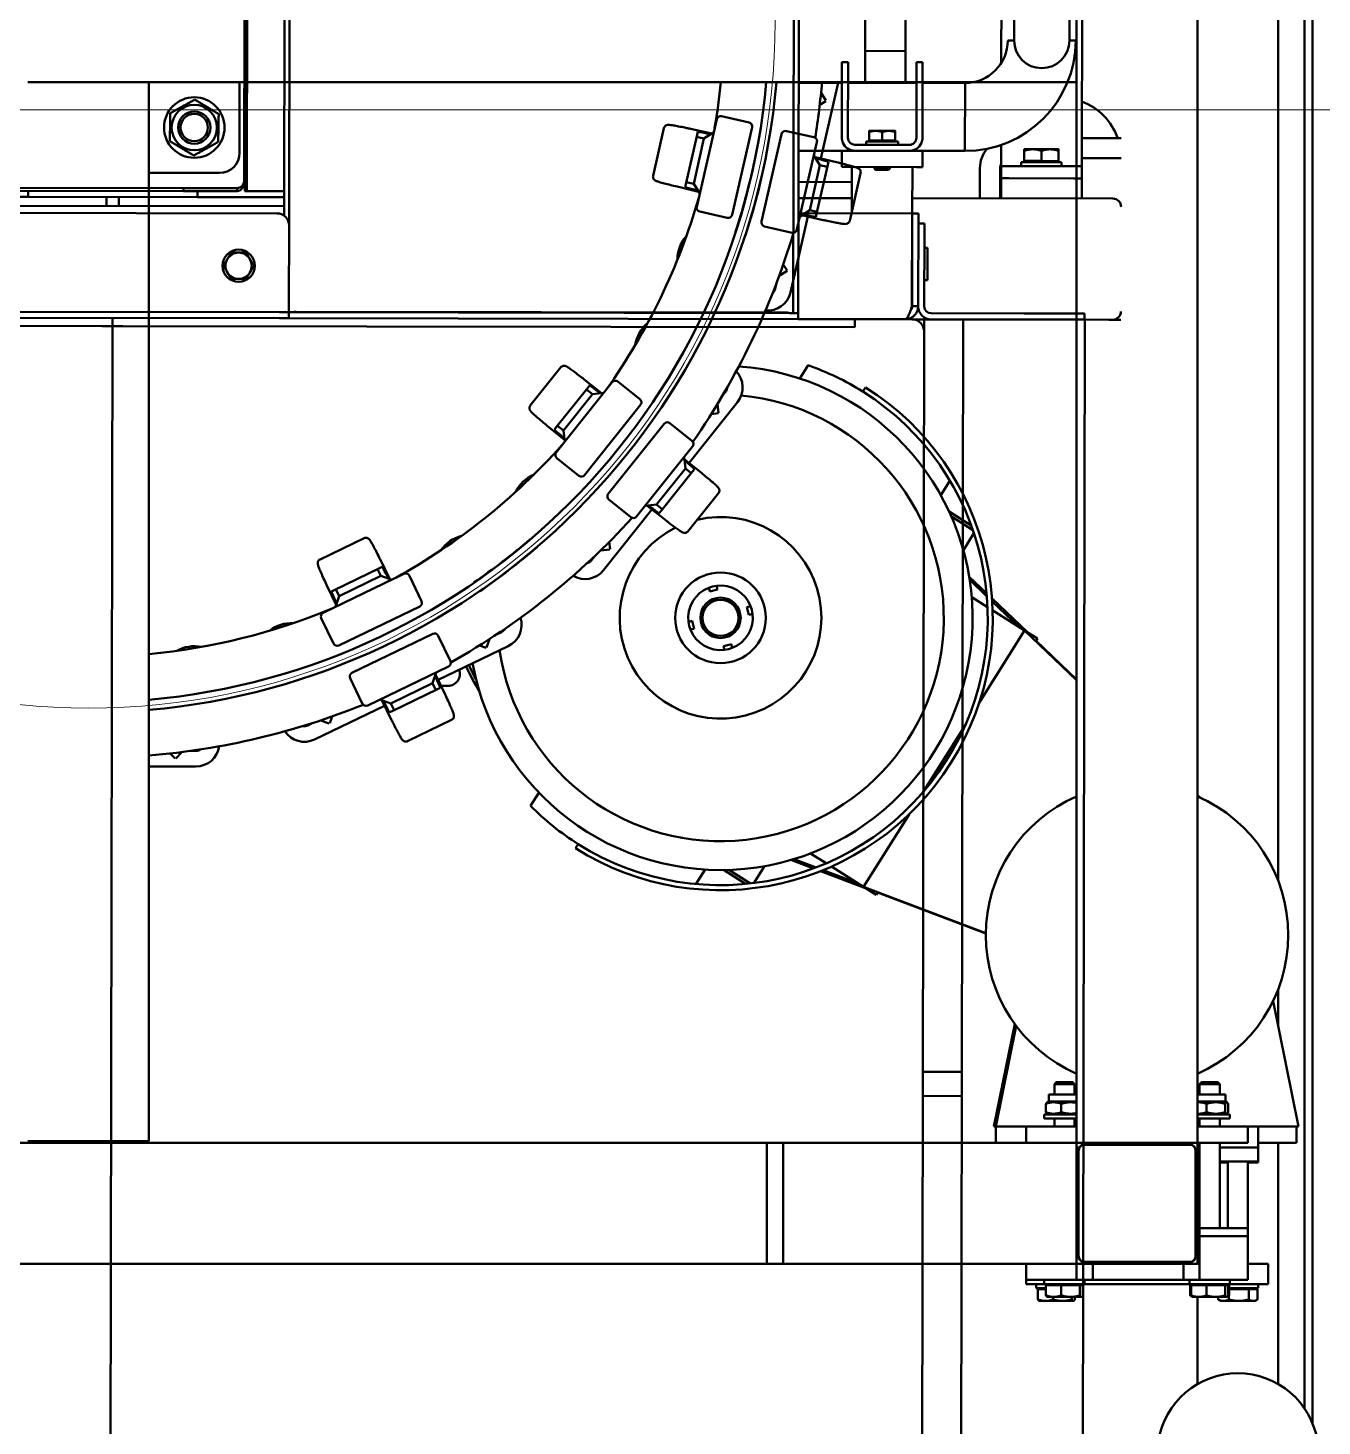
# Model space of a CAD drawing. Extents: x -3873 to 164127, y 7129 to 96529.
# Drawn here: x 50862 to 51503, y 60590 to 61283 of the extents above; entities that cross this region are included whole.
import ezdxf

# ---------------------------------------------------------------- set-up
doc = ezdxf.new("R2010")
doc.units = 0
doc.layers.get('0').update_dxf_attribs({"linetype": 'CONTINUOUS'})
doc.layers.add('LAYOUT Kromeka', color=1, linetype='CONTINUOUS', lineweight=5)
doc.layers.add('Visible (ISO)', color=7, linetype='CONTINUOUS', lineweight=50)

# ---------------------------------------------------------------- blocks, each defined once
blk = doc.blocks.new('KD43-180-CCW Feet Cutter & Unloader')
at = {"color": 3}
blk.add_lwpolyline([(815.3, 34.25), (815.3, 840, -1), (1495.8, 840), (1495.8, 34.25)], format="xyb", dxfattribs=at)
at = {"layer": 'Visible (ISO)', "color": 1}
for p, q in [((548.8, 1534.8), (548.8, 145.2)), ((552.8, 1527.39), (552.8, 152.61)), ((565.8, 1515.36), (565.8, 1395.75)), ((605.8, 1515.36), (605.8, 1472.15)), ((576, 1468.35), (576, 1473.39)), ((577.3, 1474.15), (576.26, 1473.55)), ((578.22, 1474.15), (577.3, 1474.15)), ((585.35, 1474.15), (578.22, 1474.15)), ((580.45, 1468.35), (580.45, 1473.39)), ((592.93, 1474.15), (585.35, 1474.15)), ((590.11, 1466.35), (590.11, 1471.39)), ((590.25, 1471.5), (590.25, 1473.39)), ((590.63, 1466.35), (590.63, 1471.39)), ((591.19, 1472.09), (590.7, 1471.81)), ((591.3, 1472.15), (591.19, 1472.09)), ((591.41, 1472.15), (591.3, 1472.15)), ((596.77, 1472.15), (591.41, 1472.15)), ((592.19, 1466.35), (592.19, 1471.39)), ((594.3, 1474.15), (592.93, 1474.15)), ((594.3, 1474.15), (595.34, 1473.55)), ((595.6, 1472.15), (595.6, 1473.39)), ((605.16, 1472.15), (596.77, 1472.15)), ((601.36, 1466.35), (601.36, 1471.39)), ((608.3, 1472.15), (605.16, 1472.15)), ((608.3, 1472.15), (608.41, 1472.09)), ((608.41, 1472.09), (608.9, 1471.81)), ((608.97, 1466.35), (608.97, 1471.39)), ((609.49, 1466.35), (609.49, 1471.39)), ((662.63, 1466.35), (662.63, 1471.39)), ((663.3, 1472.15), (663.19, 1472.09)), ((663.41, 1472.15), (663.3, 1472.15)), ((668.77, 1472.15), (663.41, 1472.15)), ((664.19, 1466.35), (664.19, 1471.39)), ((666.63, 1472.15), (666.63, 1473.39)), ((667.3, 1474.15), (667.19, 1474.09)), ((667.41, 1474.15), (667.3, 1474.15)), ((672.77, 1474.15), (667.41, 1474.15)), ((668.19, 1472.15), (668.19, 1473.39)), ((677.16, 1472.15), (668.77, 1472.15)), ((681.16, 1474.15), (672.77, 1474.15)), ((673.36, 1466.35), (673.36, 1471.39)), ((680.3, 1472.15), (677.16, 1472.15)), ((677.36, 1472.15), (677.36, 1473.39)), ((680.3, 1472.15), (680.41, 1472.09)), ((680.97, 1466.35), (680.97, 1471.39)), ((684.3, 1474.15), (681.16, 1474.15)), ((684.3, 1474.15), (684.41, 1474.09)), ((684.97, 1468.35), (684.97, 1473.39)), ((570.8, 1465.75), (572.8, 1465.75)), ((570.8, 1465.75), (570.8, 1455.75)), ((589.8, 1465.75), (572.8, 1465.75)), ((590.11, 1467.75), (575.8, 1467.75)), ((575.8, 1467.75), (575.8, 1465.75)), ((580.45, 1468.35), (576, 1468.35)), ((578.1, 1468.35), (578.1, 1467.75)), ((590.11, 1468.35), (580.45, 1468.35)), ((580.8, 1463.75), (604.8, 1463.75)), ((580.8, 1463.75), (580.8, 1455.75)), ((609.8, 1465.75), (589.8, 1465.75)), ((589.8, 1465.75), (589.8, 1463.75)), ((590.63, 1466.35), (590.11, 1466.35)), ((592.19, 1466.35), (590.63, 1466.35)), ((592.1, 1466.35), (592.1, 1465.75)), ((601.36, 1466.35), (592.19, 1466.35)), ((608.97, 1466.35), (601.36, 1466.35)), ((604.8, 1463.75), (612.8, 1463.75)), ((604.8, 1455.75), (604.8, 1463.75)), ((607.5, 1466.35), (607.5, 1465.75)), ((609.49, 1466.35), (608.97, 1466.35)), ((609.8, 1465.75), (609.8, 1463.75)), ((661.8, 1465.75), (609.8, 1465.75)), ((612.8, 1463.75), (657.8, 1463.75)), ((612.8, 1463.75), (612.8, 1455.75)), ((657.8, 1455.75), (657.8, 1463.75)), ((657.8, 1463.75), (665.8, 1463.75)), ((681.8, 1465.75), (661.8, 1465.75)), ((661.8, 1465.75), (661.8, 1463.75)), ((664.19, 1466.35), (662.63, 1466.35)), ((664.1, 1466.35), (664.1, 1465.75)), ((673.36, 1466.35), (664.19, 1466.35)), ((665.8, 1463.75), (690.8, 1463.75)), ((665.8, 1463.75), (665.8, 1455.75)), ((680.97, 1466.35), (673.36, 1466.35)), ((679.5, 1466.35), (679.5, 1465.75)), ((684.97, 1468.35), (680.97, 1468.35)), ((685.8, 1467.75), (680.97, 1467.75)), ((681.8, 1465.75), (681.8, 1463.75)), ((688.8, 1465.75), (681.8, 1465.75)), ((683.5, 1468.35), (683.5, 1467.75)), ((685.8, 1467.75), (685.8, 1465.75)), ((688.8, 1465.75), (690.8, 1465.75)), ((690.8, 1463.75), (690.8, 1465.75)), ((690.8, 1455.75), (690.8, 1463.75)), ((572.8, 1455.75), (570.8, 1455.75)), ((580.8, 1455.75), (572.8, 1455.75)), ((580.8, 1442.1), (580.8, 1455.75)), ((611.8, 1455.75), (604.8, 1455.75)), ((604.8, 1455.75), (604.8, 1442.1)), ((605.8, 1455.75), (605.8, 1449.75)), ((611.8, 1455.75), (659.8, 1455.75)), ((665.8, 1455.75), (659.8, 1455.75)), ((665.8, 1455.75), (811.3, 1455.75)), ((665.8, 1449.75), (665.8, 1455.75)), ((811.3, 1449.75), (811.3, 1455.75)), ((819.3, 1455.75), (811.3, 1455.75)), ((819.3, 1455.75), (1492.3, 1455.75)), ((819.3, 1455.75), (819.3, 1449.75)), ((605.8, 1401.75), (605.8, 1449.75)), ((606.8, 1399.75), (606.8, 1451.75)), ((609.8, 1454.75), (661.8, 1454.75)), ((664.8, 1451.75), (664.8, 1399.75)), ((665.8, 1449.75), (665.8, 1401.75)), ((665.8, 1449.75), (665.8, 1401.75)), ((811.3, 1449.75), (811.3, 1401.75)), ((819.3, 1449.75), (819.3, 1401.75)), ((580.8, 1438.1), (580.8, 1442.1)), ((604.8, 1442.1), (580.8, 1442.1)), ((604.8, 1438.1), (604.8, 1442.1)), ((604.8, 1438.1), (580.8, 1438.1)), ((580.8, 1438.1), (580.8, 1405.06)), ((590.8, 1438.1), (590.8, 1405.06)), ((594.8, 1438.1), (594.8, 1395.75)), ((604.8, 1438.1), (604.8, 1395.75)), ((575.8, 1405.56), (580.8, 1405.56)), ((575.8, 1405.06), (575.8, 1405.56)), ((594.8, 1405.06), (575.8, 1405.06)), ((575.8, 1405.06), (575.8, 1398.14)), ((590.8, 1405.56), (594.8, 1405.56)), ((605.8, 1401.75), (605.8, 1395.75)), ((665.8, 1395.75), (665.8, 1401.75)), ((811.3, 1395.75), (811.3, 1401.75)), ((819.3, 1401.75), (819.3, 1395.75)), ((575.8, 1395.75), (556.8, 1395.75)), ((556.8, 1395.75), (556.8, 1387.75)), ((575.8, 1389.89), (575.8, 1398.14)), ((575.8, 1398.14), (594.8, 1398.14)), ((580.8, 1395.75), (584.8, 1395.75)), ((580.8, 1395.75), (580.8, 1387.75)), ((584.8, 1395.75), (605.8, 1395.75)), ((605.8, 1395.75), (611.8, 1395.75)), ((605.8, 1395.75), (605.8, 284.25)), ((661.8, 1396.75), (609.8, 1396.75)), ((659.8, 1395.75), (611.8, 1395.75)), ((659.8, 1395.75), (611.8, 1395.75)), ((659.8, 1395.75), (665.8, 1395.75)), ((662.8, 1395.75), (662.8, 1396.55)), ((664.59, 1398.14), (665.8, 1398.14)), ((665.8, 1395.75), (811.3, 1395.75)), ((665.8, 1395.75), (665.8, 870)), ((690.8, 1387.75), (690.8, 1395.75)), ((705.8, 1395.75), (705.8, 1387.75)), ((811.3, 1395.75), (819.3, 1395.75)), ((819.3, 1395.75), (1492.3, 1395.75)), ((1125.8, 1395), (1125.8, 870)), ((1125.8, 1395), (1131.8, 1395)), ((1179.8, 1395), (1131.8, 1395)), ((1179.8, 1395), (1185.8, 1395)), ((555.8, 1387.75), (568.34, 1325.53)), ((575.8, 1387.75), (555.8, 1387.75)), ((556.8, 1387.75), (575.8, 1387.75)), ((575.8, 1387.75), (575.8, 1389.89)), ((580.8, 1387.75), (575.8, 1387.75)), ((584.8, 1387.75), (580.8, 1387.75)), ((584.8, 1387.75), (605.8, 1387.75)), ((594.8, 1387.75), (594.8, 1383.75)), ((604.8, 1387.75), (604.8, 1383.75)), ((665.8, 1387.75), (686.8, 1387.75)), ((666.8, 1387.75), (666.8, 1383.75)), ((676.8, 1387.75), (676.8, 1383.75)), ((690.8, 1387.75), (686.8, 1387.75)), ((705.8, 1387.75), (690.8, 1387.75)), ((690.8, 1387.75), (705.8, 1387.75)), ((695.73, 1337.84), (705.8, 1387.75)), ((706.8, 1387.75), (696.48, 1336.83)), ((705.8, 1387.75), (706.8, 1387.75)), ((589.8, 1383.75), (605.8, 1383.75)), ((589.8, 1381.75), (589.8, 1383.75)), ((589.8, 1381.75), (605.8, 1381.75)), ((590.63, 1380.59), (590.63, 1376.41)), ((592, 1381.75), (591.19, 1381.28)), ((592.19, 1380.59), (592.19, 1376.41)), ((601.36, 1380.59), (601.36, 1376.41)), ((665.8, 1383.75), (681.8, 1383.75)), ((665.8, 1381.75), (681.8, 1381.75)), ((673.36, 1380.59), (673.36, 1376.41)), ((679.6, 1381.75), (680.41, 1381.28)), ((680.97, 1380.59), (680.97, 1376.41)), ((681.8, 1381.75), (681.8, 1383.75)), ((592, 1375.25), (591.19, 1375.72)), ((605.8, 1375.25), (592, 1375.25)), ((592, 1375.25), (592, 1371.75)), ((679.6, 1375.25), (665.8, 1375.25)), ((679.6, 1375.25), (680.41, 1375.72)), ((679.6, 1375.25), (679.6, 1371.75)), ((605.8, 1371.75), (592, 1371.75)), ((594.8, 1371.75), (594.8, 1366.67)), ((594.8, 1366.67), (604.8, 1366.67)), ((595.72, 1365.75), (594.8, 1366.67)), ((603.88, 1365.75), (595.72, 1365.75)), ((603.88, 1365.75), (604.8, 1366.67)), ((604.8, 1371.75), (604.8, 1366.67)), ((679.6, 1371.75), (665.8, 1371.75)), ((666.8, 1371.75), (666.8, 1366.67)), ((666.8, 1366.67), (676.8, 1366.67)), ((667.72, 1365.75), (666.8, 1366.67)), ((675.88, 1365.75), (667.72, 1365.75)), ((675.88, 1365.75), (676.8, 1366.67)), ((676.8, 1371.75), (676.8, 1366.67)), ((565.8, 1338.15), (565.8, 1319.68)), ((771.46, 1268.8), (710.79, 1291.85)), ((764.5, 1271.76), (710.8, 1292.02)), ((748.88, 1232.94), (771.46, 1268.8)), ((764.34, 1271.51), (765.14, 1272.78)), ((771.46, 1268.8), (765.14, 1272.78)), ((792.78, 1261.1), (770.13, 1269.64)), ((771.46, 1268.8), (787.33, 1258.81)), ((565.8, 1265.82), (565.8, 414.18)), ((774.36, 1266.98), (791.4, 1260.55)), ((820.59, 1258.62), (825.87, 1267)), ((827.5, 1267.19), (838.19, 1260.46)), ((838.19, 1260.46), (827.5, 1267.19)), ((829.91, 1267.44), (840.91, 1260.52)), ((850.01, 1260.29), (854.53, 1267.47)), ((789.88, 1257.2), (797.69, 1252.28)), ((794.88, 1259.24), (805.88, 1255.09)), ((807.46, 1255.56), (796.3, 1259.77)), ((914.29, 1249.76), (912.95, 1247.65)), ((936.51, 1228.75), (932.4, 1222.22)), ((604.74, 1224.48), (605.8, 1223.47)), ((604.82, 1224.45), (605.8, 1223.51)), ((720.9, 1188.51), (742.09, 1222.16)), ((1125.8, 1209.23), (1102.48, 1209.23)), ((1102.48, 1201.48), (1105.23, 1201.48)), ((1109.32, 1202.03), (1112.52, 1205.23)), ((1115.25, 1202.74), (1112.71, 1205.28)), ((997.55, 1196.66), (975.67, 1186.12)), ((1043.66, 1195.81), (1008.91, 1179.08)), ((1005.42, 1186.21), (1010.24, 1176.38)), ((1034.97, 1184.42), (1036.15, 1187.81)), ((1040.62, 1186.35), (1036.35, 1187.85)), ((1044.54, 1187.63), (1047.02, 1188.82)), ((977.19, 1159.66), (1017.29, 1178.97)), ((982.63, 1170.88), (1005.13, 1181.72)), ((1005.87, 1177.91), (1004.24, 1181.29)), ((1006.47, 1182.36), (1005.13, 1181.72)), ((1009.54, 1176.62), (1008.41, 1178.9)), ((691.53, 1141.87), (714.11, 1177.73)), ((983.61, 1163.56), (978.93, 1173.45)), ((985.14, 1167.93), (983.52, 1171.31)), ((985.14, 1167.93), (1005.87, 1177.91)), ((1005.87, 1177.91), (1011.2, 1176.04)), ((1019.96, 1178.03), (1026.03, 1165.42)), ((665.8, 1166.37), (691.53, 1141.87)), ((665.8, 1166.06), (685.85, 1146.87)), ((982.32, 1166.28), (947.58, 1149.55)), ((980.9, 1169.29), (977.51, 1169.24)), ((982.63, 1170.88), (981.29, 1170.24)), ((982.79, 1166.56), (983.85, 1164.25)), ((985.14, 1167.93), (983.27, 1162.59)), ((1025.1, 1162.75), (985, 1143.45)), ((836.66, 1149.84), (836.51, 1150.43)), ((840.39, 1151.41), (840.54, 1150.82)), ((840.54, 1150.82), (840.85, 1149.59)), ((961.9, 1149.24), (958.51, 1150.43)), ((976.26, 1156.99), (982.33, 1144.38)), ((685.21, 1145.85), (686.01, 1147.13)), ((691.53, 1141.87), (685.21, 1145.85)), ((836.97, 1148.61), (836.66, 1149.84)), ((840.85, 1149.59), (836.97, 1148.61)), ((950.95, 1142.57), (953.42, 1143.76)), ((956.87, 1146.02), (958.36, 1150.3)), ((991.51, 1129.93), (1031.6, 1149.24)), ((1034.27, 1148.3), (1040.35, 1135.69)), ((690.19, 1142.71), (707.68, 1125.98)), ((707.39, 1131.88), (691.53, 1141.87)), ((707.59, 1127.45), (694.43, 1140.05)), ((855.43, 1140.9), (856.66, 1141.21)), ((856.41, 1137.02), (855.43, 1140.9)), ((857.64, 1137.33), (856.41, 1137.02)), ((856.66, 1141.21), (857.24, 1141.36)), ((858.23, 1137.48), (857.64, 1137.33)), ((717.76, 1125.35), (709.95, 1130.27)), ((826.47, 1133.57), (827.05, 1133.72)), ((827.05, 1133.72), (828.28, 1134.03)), ((828.03, 1129.84), (827.45, 1129.7)), ((829.26, 1130.16), (828.03, 1129.84)), ((828.28, 1134.03), (829.26, 1130.16)), ((1039.41, 1133.02), (999.32, 1113.71)), ((1031.46, 1124.75), (1033.33, 1130.09)), ((718.76, 1116.76), (710.27, 1124.88)), ((710.4, 1123.37), (719.02, 1115.13)), ((990.57, 1127.26), (996.65, 1114.65)), ((1031.46, 1124.75), (1010.74, 1114.77)), ((1033.09, 1121.37), (1031.46, 1124.75)), ((1033.82, 1126.12), (1032.75, 1128.43)), ((1032.99, 1129.12), (1037.67, 1119.23)), ((843.84, 1121.47), (847.72, 1122.45)), ((844.15, 1120.23), (843.84, 1121.47)), ((844.3, 1119.65), (844.15, 1120.23)), ((847.72, 1122.45), (848.03, 1121.22)), ((848.03, 1121.22), (848.18, 1120.63)), ((961.75, 1122.35), (961.8, 1122.26)), ((964.64, 1118.14), (964.69, 1118.06)), ((1010.74, 1114.77), (1005.4, 1116.64)), ((1011.18, 1106.47), (1006.36, 1116.3)), ((1007.06, 1116.06), (1008.2, 1113.79)), ((1033.98, 1121.8), (1011.47, 1110.96)), ((1033.98, 1121.8), (1035.32, 1122.44)), ((900.4, 1111.93), (876.36, 1081.79)), ((1010.14, 1110.32), (1011.47, 1110.96)), ((1012.36, 1111.39), (1010.74, 1114.77)), ((716.66, 1093.58), (721.94, 1101.96)), ((901.77, 1102.1), (897.27, 1101.59)), ((904.75, 1104.95), (906.46, 1107.1)), ((1019.05, 1096.02), (1040.93, 1106.56)), ((897.51, 1097.9), (897.11, 1101.47)), ((933.36, 1100.44), (933.3, 1100.52)), ((936.68, 1096.56), (936.61, 1096.64)), ((727.88, 1085.3), (717.19, 1092.03)), ((717.19, 1092.03), (727.88, 1085.3)), ((729, 1082.82), (718.01, 1089.74)), ((858.49, 1092.7), (843.35, 1073.71)), ((856.2, 1050.53), (883.95, 1085.32)), ((856.23, 1063), (871.8, 1082.52)), ((870.12, 1086.7), (878.72, 1079.93)), ((874.12, 1079.41), (871.19, 1081.75)), ((872.73, 1083.68), (871.8, 1082.52)), ((877.99, 1079.85), (875.98, 1081.4)), ((886.76, 1085.64), (897.7, 1076.91)), ((728.62, 1067.54), (733.14, 1074.71)), ((859.78, 1061.43), (874.12, 1079.41)), ((874.12, 1079.41), (879.74, 1080.05)), ((898.02, 1074.1), (870.27, 1039.31)), ((860.29, 1056.83), (851.79, 1063.72)), ((856.23, 1063), (855.3, 1061.84)), ((859.78, 1061.43), (856.84, 1063.77)), ((859.78, 1061.43), (860.41, 1055.81)), ((882, 1029.96), (909.75, 1064.74)), ((912.56, 1065.06), (923.5, 1056.33)), ((857.95, 1058.72), (833.91, 1028.58)), ((858.25, 1059.18), (860.21, 1057.56)), ((923.82, 1053.52), (896.07, 1018.73)), ((856.51, 1047.72), (867.46, 1038.99)), ((920.24, 1042.62), (919.61, 1048.24)), ((919.72, 1047.23), (928.23, 1040.34)), ((921.77, 1044.88), (919.8, 1046.49)), ((920.24, 1042.62), (905.9, 1024.64)), ((923.79, 1041.05), (908.21, 1021.53)), ((923.17, 1040.28), (920.24, 1042.62)), ((923.79, 1041.05), (924.71, 1042.21)), ((843.8, 1029.43), (843.3, 1033.93)), ((846.95, 1034.51), (843.38, 1034.11)), ((839.97, 1023.74), (841.68, 1025.89)), ((882.31, 1027.14), (893.26, 1018.41)), ((921.52, 1011.35), (936.67, 1030.34)), ((771.74, 1023.41), (770.41, 1021.29)), ((905.9, 1024.64), (900.28, 1024.01)), ((909.9, 1017.36), (901.29, 1024.12)), ((902.02, 1024.2), (904.04, 1022.65)), ((908.83, 1022.3), (905.9, 1024.64)), ((907.29, 1020.37), (908.21, 1021.53)), ((803.07, 1016.86), (798.96, 1010.33)), ((807.72, 974.22), (799.13, 936.63)), ((814.66, 969.81), (815.27, 972.49)), ((811.2, 960.32), (809.29, 963.37)), ((813.22, 965.95), (809.38, 963.54)), ((794.53, 899.72), (804.44, 943.1)), ((806.83, 944.61), (820.48, 941.49)), ((829.97, 945.87), (830.06, 945.84)), ((834.82, 944.29), (834.91, 944.26)), ((778.3, 938.71), (772.89, 915.03)), ((791.38, 938.34), (802.07, 935.98)), ((795.04, 936.76), (794.71, 935.31)), ((798.14, 933.51), (802.93, 936.52)), ((801.44, 935.59), (798.96, 936.11)), ((821.98, 939.09), (812.07, 895.71)), ((826.7, 892.37), (836.61, 935.75)), ((839, 937.26), (852.65, 934.14)), ((789.14, 910.96), (794.71, 935.31)), ((793.02, 911.09), (798.14, 933.51)), ((798.14, 933.51), (794.49, 934.35)), ((825.47, 930.49), (825.37, 930.51)), ((825.47, 930.86), (825.56, 930.84)), ((830.44, 929.34), (830.35, 929.37)), ((854.16, 931.74), (844.24, 888.36)), ((855.66, 920.37), (852.65, 925.16)), ((853.2, 924.3), (863.85, 921.78)), ((856.06, 923.07), (853.59, 923.67)), ((859.54, 920.5), (859.87, 921.95)), ((855.66, 920.37), (850.54, 897.95)), ((859.54, 920.5), (853.97, 896.15)), ((859.32, 919.54), (855.66, 920.37)), ((870.38, 892.76), (875.79, 916.43)), ((1125.8, 915), (1090.8, 915)), ((795.49, 907.17), (784.83, 909.68)), ((789.14, 910.96), (788.81, 909.52)), ((793.02, 911.09), (789.36, 911.93)), ((792.62, 908.4), (795.09, 907.79)), ((793.02, 911.09), (796.03, 906.3)), ((820.78, 911.21), (820.69, 911.23)), ((825.77, 910.15), (825.67, 910.17)), ((792.55, 907.86), (783.97, 870.27)), ((1080.8, 905), (1080.8, 870)), ((796.03, 897.33), (809.68, 894.21)), ((850.54, 897.95), (845.75, 894.94)), ((857.3, 893.12), (846.61, 895.48)), ((847.24, 895.88), (849.72, 895.35)), ((854.19, 897.11), (850.54, 897.95)), ((853.64, 894.7), (853.97, 896.15)), ((828.2, 889.97), (841.85, 886.86)), ((793.14, 881.27), (790.1, 879.36)), ((792.51, 875.33), (790.1, 879.16)), ((665.8, 870), (1125.8, 870)), ((665.8, 864), (665.8, 870)), ((791.86, 870), (792.14, 871.22)), ((1131.8, 870), (1125.8, 870)), ((1131.8, 870), (1179.8, 870)), ((1185.8, 870), (1179.8, 870)), ((665.8, 864), (665.8, 816))]:
    blk.add_line(p, q, dxfattribs=at)
for centre, radius in [((842.35, 1135.53), 22.5), ((842.35, 1135.53), 10), ((842.35, 1135.53), 9), ((1103.3, 892.5), 15), ((1103.3, 892.5), 11.25), ((1103.3, 892.5), 8), ((1103.3, 892.5), 8), ((1103.3, 892.5), 6.77)]:
    blk.add_circle(centre, radius, dxfattribs=at)
for centre, radius, start, end in [((585.8, 1550), 40, 108.20996, 71.79004), ((611.8, 1449.75), 6, 90, 180), ((659.8, 1449.75), 6, 0, 90), ((609.8, 1451.75), 3, 90, 180), ((661.8, 1451.75), 3, 0, 90), ((611.8, 1401.75), 6, 180, 270), ((659.8, 1401.75), 6, 270, 0), ((609.8, 1399.75), 3, 180, 270), ((661.8, 1399.75), 3, 270, 0), ((635.8, 1292.75), 75, 113.57818, 246.42182), ((635.8, 1292.75), 75, 293.57818, 66.42182), ((842.35, 1135.53), 135, 57.79923, 237.79923), ((842.35, 1135.53), 132.5, 57.79923, 237.79923), ((842.35, 1135.53), 125, 10.39349, 265.83122), ((842.35, 1135.53), 132.5, 44.71312, 57.79923), ((842.35, 1135.53), 110.71, 8.35808, 264.67223), ((1102.48, 1197.57), 11.66, 90, 172.03081), ((1155.8, 840), 365, 94.71456, 111.92058), ((1102.48, 1197.57), 3.91, 90, 125.86589), ((1048.71, 1185.3), 11.66, 33.67919, 115.71), ((842.35, 1135.53), 50, 296.58366, 283.2924), ((1048.71, 1185.3), 3.91, 79.84411, 115.71), ((1155.8, 840), 342.5, 95.02505, 174.97495), ((1018.15, 1177.17), 2, 25.71, 115.71), ((1155.8, 840), 337.5, 95.09969, 174.90031), ((872.81, 1116.34), 105, 24.33538, 31.88424), ((872.81, 1116.34), 103.5, 24.31545, 28.76451), ((872.81, 1116.34), 103.5, 24.31545, 28.76451), ((977.6, 1163.24), 6, 90.9008, 199.09315), ((1024.23, 1164.55), 2, 295.71, 25.71), ((1155.8, 840), 365, 119.49942, 137.63058), ((978.06, 1157.86), 2, 115.71, 205.71), ((842.35, 1135.53), 16, 111.37931, 187.0178), ((842.35, 1135.53), 16, 97.0178, 111.37931), ((842.35, 1135.53), 16, 21.37931, 97.0178), ((1155.8, 840), 315, 95.46502, 112.48132), ((1103.22, 1167.2), 17.6, 258.40763, 299.8492), ((952.64, 1139.05), 11.66, 115.71, 197.74081), ((984.13, 1145.25), 2, 205.71, 295.71), ((1032.47, 1147.43), 2, 25.71, 115.71), ((842.35, 1135.53), 16, 291.37931, 7.0178), ((842.35, 1135.53), 16, 7.0178, 21.37931), ((952.64, 1139.05), 3.91, 115.71, 151.57589), ((842.35, 1135.53), 110.71, 4.04123, 4.10114), ((1055.04, 1155.71), 17.6, 266.97906, 308.42063), ((842.35, 1135.53), 16, 187.0178, 201.37931), ((842.35, 1135.53), 16, 201.37931, 277.0178), ((992.38, 1128.13), 2, 115.71, 205.71), ((1038.54, 1134.82), 2, 295.71, 25.71), ((842.35, 1135.53), 16, 277.0178, 291.37931), ((909.52, 1104.66), 11.66, 59.38919, 141.42), ((1155.8, 840), 342.6, 124.5, 130.5), ((1155.8, 840), 337.4, 124.5, 130.5), ((953.25, 1119.56), 3.75, 260.51841, 262.68841), ((1155.8, 840), 315, 118.93868, 138.19132), ((842.35, 1135.53), 110.71, 349.08562, 349.16234), ((998.45, 1115.51), 2, 205.71, 295.71), ((909.52, 1104.66), 3.91, 105.55411, 141.42), ((842.35, 1135.53), 110.71, 344.96125, 345.0467), ((966.46, 1111.99), 17.6, 284.12192, 325.56349), ((885.51, 1084.07), 2, 51.42, 141.42), ((896.46, 1075.34), 2, 321.42, 51.42), ((928.04, 1080.73), 17.6, 292.69335, 334.13492), ((911.31, 1063.5), 2, 51.42, 141.42), ((922.25, 1054.77), 2, 321.42, 51.42), ((1155.8, 840), 365, 145.20942, 163.34058), ((857.76, 1049.29), 2, 141.42, 231.42), ((868.71, 1040.56), 2, 231.42, 321.42), ((843.02, 1021.31), 11.66, 141.42, 223.45081), ((883.56, 1028.71), 2, 141.42, 231.42), ((842.35, 1135.53), 132.5, 237.79923, 250.88533), ((843.02, 1021.31), 3.91, 141.42, 177.28589), ((842.35, 1135.53), 110.71, 269.21665, 269.33081), ((1155.8, 840), 315, 144.64868, 163.90132), ((894.5, 1019.98), 2, 231.42, 321.42), ((867.2, 1002.9), 17.6, 309.8362, 351.27777), ((819.08, 971.62), 11.66, 85.09919, 167.13), ((819.08, 971.62), 3.91, 131.26411, 167.13), ((846.15, 958.07), 17.6, 318.40763, 359.8492), ((806.39, 942.66), 2, 77.13, 167.13), ((1155.8, 840), 342.6, 162, 168), ((1155.8, 840), 337.4, 162, 168), ((820.04, 939.54), 2, 347.13, 77.13), ((838.56, 935.31), 2, 77.13, 167.13), ((826.66, 915.2), 15, 75.01103, 75.39302), ((852.21, 932.19), 2, 347.13, 77.13), ((1090.8, 905), 10, 90, 180), ((1155.8, 840), 365, 170.91942, 175.28544), ((796.47, 899.27), 2, 167.13, 257.13), ((810.12, 896.16), 2, 257.13, 347.13), ((828.65, 891.92), 2, 167.13, 257.13), ((842.29, 888.81), 2, 257.13, 347.13), ((1155.8, 840), 315, 170.35868, 174.53498), ((795.33, 867.67), 11.66, 167.13, 168.47599)]:
    blk.add_arc(centre, radius, start, end, dxfattribs=at)
for centre, major_axis, start_param, end_param in [((1009.07, 1176.95), (-2.6, 5.41), 5.058743, 6.283185), ((983.89, 1164.83), (2.6, -5.41), 3.141593, 4.366035), ((1032.71, 1127.85), (-2.6, 5.41), 3.141593, 4.366035), ((1007.53, 1115.73), (2.6, -5.41), 5.058743, 6.283185), ((877.42, 1079.94), (-4.69, 3.74), 5.058743, 6.283185), ((859.99, 1058.1), (4.69, -3.74), 3.141593, 4.366035), ((920.02, 1045.96), (-4.69, 3.74), 3.141593, 4.366035), ((902.6, 1024.11), (4.69, -3.74), 5.058743, 6.283185), ((800.89, 935.42), (-5.85, 1.34), 5.058743, 6.283185), ((854.02, 923.28), (-5.85, 1.34), 3.141593, 4.366035), ((794.66, 908.18), (5.85, -1.34), 3.141593, 4.366035), ((847.79, 896.04), (5.85, -1.34), 5.058743, 6.283185)]:
    blk.add_ellipse(centre, major_axis=major_axis, ratio=0.043247, start_param=start_param, end_param=end_param, dxfattribs=at)
for points, weights in [([(578.22, 1474.15), (577.19, 1474.15), (576, 1473.39)], [1, 1.0379548493, 1]), ([(580.45, 1473.39), (579.26, 1474.15), (578.22, 1474.15)], [1, 1.0379548493, 1]), ([(585.35, 1474.15), (583.08, 1474.15), (580.45, 1473.39)], [1, 1.0379548493, 1]), ([(590.25, 1473.39), (587.62, 1474.15), (585.35, 1474.15)], [1, 1.0379548493, 1]), ([(590.11, 1471.39), (590.42, 1471.64), (590.7, 1471.81)], [1, 1.01218654655, 1.01654737809]), ([(590.8, 1471.68), (590.46, 1471.55), (590.11, 1471.39)], [1.01250676305, 1.00789606675, 1]), ([(592.93, 1474.15), (591.68, 1474.15), (590.25, 1473.39)], [1, 1.0379548493, 1]), ([(591.41, 1472.15), (591.05, 1472.15), (590.63, 1471.39)], [1, 1.0379548493, 1]), ([(592.19, 1471.39), (591.77, 1472.15), (591.41, 1472.15)], [1, 1.0379548493, 1]), ([(596.77, 1472.15), (594.64, 1472.15), (592.19, 1471.39)], [1, 1.0379548493, 1]), ([(595.6, 1473.39), (594.17, 1474.15), (592.93, 1474.15)], [1, 1.0379548493, 1]), ([(595.34, 1473.55), (595.47, 1473.48), (595.6, 1473.39)], [1.00734040162, 1.00411671377, 1]), ([(601.36, 1471.39), (598.9, 1472.15), (596.77, 1472.15)], [1, 1.0379548493, 1]), ([(605.16, 1472.15), (603.4, 1472.15), (601.36, 1471.39)], [1, 1.0379548493, 1]), ([(608.97, 1471.39), (606.93, 1472.15), (605.16, 1472.15)], [1, 1.0379548493, 1]), ([(608.41, 1472.09), (608.67, 1471.94), (608.97, 1471.39)], [1.01564771729, 1.02692659257, 1]), ([(609.49, 1471.39), (609, 1471.79), (608.55, 1471.98)], [1, 1.01965956375, 1.01895290532]), ([(663.41, 1472.15), (663.05, 1472.15), (662.63, 1471.39)], [1, 1.0379548493, 1]), ([(664.19, 1471.39), (663.77, 1472.15), (663.41, 1472.15)], [1, 1.0379548493, 1]), ([(668.77, 1472.15), (666.64, 1472.15), (664.19, 1471.39)], [1, 1.0379548493, 1]), ([(667.41, 1474.15), (667.05, 1474.15), (666.63, 1473.39)], [1, 1.0379548493, 1]), ([(668.19, 1473.39), (667.77, 1474.15), (667.41, 1474.15)], [1, 1.0379548493, 1]), ([(672.77, 1474.15), (670.64, 1474.15), (668.19, 1473.39)], [1, 1.0379548493, 1]), ([(673.36, 1471.39), (670.9, 1472.15), (668.77, 1472.15)], [1, 1.0379548493, 1]), ([(677.36, 1473.39), (674.9, 1474.15), (672.77, 1474.15)], [1, 1.0379548493, 1]), ([(677.16, 1472.15), (675.4, 1472.15), (673.36, 1471.39)], [1, 1.0379548493, 1]), ([(680.97, 1471.39), (678.93, 1472.15), (677.16, 1472.15)], [1, 1.0379548493, 1]), ([(681.16, 1474.15), (679.4, 1474.15), (677.36, 1473.39)], [1, 1.0379548493, 1]), ([(680.41, 1472.09), (680.67, 1471.94), (680.97, 1471.39)], [1.01564771729, 1.02692659257, 1]), ([(684.97, 1473.39), (682.93, 1474.15), (681.16, 1474.15)], [1, 1.0379548493, 1]), ([(684.41, 1474.09), (684.67, 1473.94), (684.97, 1473.39)], [1.01564771729, 1.02692659257, 1]), ([(592.19, 1380.59), (591.41, 1382), (590.63, 1380.59)], [1, 1.15470053838, 1]), ([(601.36, 1380.59), (596.77, 1382), (592.19, 1380.59)], [1, 1.15470053838, 1]), ([(605.8, 1381.32), (603.73, 1381.47), (601.36, 1380.59)], [1.07486559867, 1.09121352758, 1]), ([(673.36, 1380.59), (669.43, 1381.8), (665.8, 1381.01)], [1, 1.12960949409, 1.04204300244]), ([(680.97, 1380.59), (677.16, 1382), (673.36, 1380.59)], [1, 1.15470053838, 1]), ([(680.41, 1381.28), (680.67, 1381.13), (680.97, 1380.59)], [1.07046737078, 1.05427660358, 1]), ([(590.63, 1376.41), (591.41, 1375), (592.19, 1376.41)], [1, 1.15470053838, 1]), ([(592.19, 1376.41), (596.77, 1375), (601.36, 1376.41)], [1, 1.15470053838, 1]), ([(601.36, 1376.41), (603.73, 1375.53), (605.8, 1375.68)], [1, 1.09121352758, 1.07486559867]), ([(665.8, 1375.99), (669.43, 1375.2), (673.36, 1376.41)], [1.04204300244, 1.12960949409, 1]), ([(673.36, 1376.41), (677.16, 1375), (680.97, 1376.41)], [1, 1.15470053838, 1]), ([(680.97, 1376.41), (680.67, 1375.87), (680.41, 1375.72)], [1, 1.05427660358, 1.07046737078]), ([(1091.43, 899.64), (1097.49, 903), (1103.55, 906.35)], [1, 1.15470053838, 1]), ([(1103.55, 906.35), (1109.49, 902.78), (1115.42, 899.21)], [1, 1.15470053838, 1]), ([(1091.18, 885.79), (1091.3, 892.72), (1091.43, 899.64)], [1, 1.15470053838, 1]), ([(1115.42, 899.21), (1115.3, 892.28), (1115.17, 885.36)], [1, 1.15470053838, 1]), ([(1103.05, 878.65), (1097.11, 882.22), (1091.18, 885.79)], [1, 1.15470053838, 1]), ([(1115.17, 885.36), (1109.11, 882), (1103.05, 878.65)], [1, 1.15470053838, 1])]:
    blk.add_rational_spline(points, weights, degree=2, dxfattribs=at)
for points, knots in [([(997.55, 1196.66), (997.75, 1196.76), (997.97, 1196.82), (998.39, 1196.87), (998.59, 1196.86), (998.96, 1196.8), (999.12, 1196.74), (999.41, 1196.62), (999.51, 1196.55), (999.72, 1196.41), (999.8, 1196.34), (999.98, 1196.18), (1000.05, 1196.09), (1000.39, 1195.69), (1000.56, 1195.41), (1001.09, 1194.54), (1001.42, 1193.96), (1002.19, 1192.56), (1002.62, 1191.74), (1003.56, 1189.93), (1004.06, 1188.94), (1004.86, 1187.34), (1005.14, 1186.78), (1005.42, 1186.21)], [-1.570796, -1.570796, -1.570796, -1.570796, -1.556434, -1.556434, -1.540645, -1.540645, -1.520855, -1.520855, -1.495806, -1.495806, -1.462189, -1.462189, -1.400907, -1.400907, -1.157078, -1.157078, -0.876231, -0.876231, -0.595385, -0.595385, -0.314539, -0.314539, -0.166564, -0.166564, -0.166564, -0.166564]), ([(978.93, 1173.45), (978.42, 1174.55), (977.92, 1175.62), (977, 1177.63), (976.58, 1178.58), (975.84, 1180.27), (975.53, 1181.02), (975.02, 1182.28), (974.84, 1182.78), (974.64, 1183.42), (974.59, 1183.59), (974.53, 1183.99), (974.51, 1184.12), (974.52, 1184.5), (974.54, 1184.68), (974.69, 1185.13), (974.79, 1185.35), (975.12, 1185.75), (975.31, 1185.92), (975.58, 1186.08), (975.63, 1186.1), (975.67, 1186.12)], [0.166564, 0.166564, 0.166564, 0.166564, 0.447411, 0.447411, 0.728257, 0.728257, 1.009104, 1.009104, 1.28995, 1.28995, 1.430373, 1.430373, 1.491026, 1.491026, 1.527158, 1.527158, 1.550616, 1.550616, 1.567689, 1.567689, 1.570796, 1.570796, 1.570796, 1.570796]), ([(1037.67, 1119.23), (1038.19, 1118.13), (1038.68, 1117.06), (1039.6, 1115.05), (1040.02, 1114.1), (1040.76, 1112.41), (1041.07, 1111.66), (1041.58, 1110.4), (1041.76, 1109.9), (1041.96, 1109.27), (1042.02, 1109.09), (1042.08, 1108.69), (1042.1, 1108.56), (1042.08, 1108.18), (1042.07, 1108), (1041.91, 1107.56), (1041.81, 1107.34), (1041.48, 1106.93), (1041.29, 1106.76), (1041.02, 1106.6), (1040.98, 1106.58), (1040.93, 1106.56)], [0.166564, 0.166564, 0.166564, 0.166564, 0.447411, 0.447411, 0.728257, 0.728257, 1.009104, 1.009104, 1.28995, 1.28995, 1.430373, 1.430373, 1.491026, 1.491026, 1.527158, 1.527158, 1.550616, 1.550616, 1.567689, 1.567689, 1.570796, 1.570796, 1.570796, 1.570796]), ([(1019.05, 1096.02), (1018.85, 1095.93), (1018.63, 1095.86), (1018.21, 1095.81), (1018.01, 1095.82), (1017.64, 1095.88), (1017.48, 1095.94), (1017.2, 1096.06), (1017.09, 1096.13), (1016.88, 1096.27), (1016.81, 1096.34), (1016.62, 1096.51), (1016.55, 1096.59), (1016.22, 1096.99), (1016.04, 1097.27), (1015.51, 1098.14), (1015.18, 1098.72), (1014.41, 1100.12), (1013.98, 1100.94), (1013.04, 1102.75), (1012.54, 1103.75), (1011.74, 1105.34), (1011.46, 1105.9), (1011.18, 1106.47)], [-1.570796, -1.570796, -1.570796, -1.570796, -1.556434, -1.556434, -1.540645, -1.540645, -1.520855, -1.520855, -1.495806, -1.495806, -1.462189, -1.462189, -1.400907, -1.400907, -1.157078, -1.157078, -0.876231, -0.876231, -0.595385, -0.595385, -0.314539, -0.314539, -0.166564, -0.166564, -0.166564, -0.166564]), ([(858.49, 1092.7), (858.63, 1092.87), (858.8, 1093.02), (859.16, 1093.26), (859.34, 1093.33), (859.7, 1093.44), (859.87, 1093.46), (860.18, 1093.47), (860.31, 1093.46), (860.55, 1093.42), (860.65, 1093.39), (860.89, 1093.32), (860.99, 1093.27), (861.47, 1093.06), (861.75, 1092.88), (862.6, 1092.33), (863.15, 1091.95), (864.45, 1091.02), (865.2, 1090.47), (866.83, 1089.24), (867.71, 1088.57), (869.12, 1087.48), (869.62, 1087.09), (870.12, 1086.7)], [-1.570796, -1.570796, -1.570796, -1.570796, -1.556434, -1.556434, -1.540645, -1.540645, -1.520855, -1.520855, -1.495806, -1.495806, -1.462189, -1.462189, -1.400907, -1.400907, -1.157078, -1.157078, -0.876231, -0.876231, -0.595385, -0.595385, -0.314539, -0.314539, -0.166564, -0.166564, -0.166564, -0.166564]), ([(851.79, 1063.72), (850.85, 1064.48), (849.93, 1065.23), (848.23, 1066.64), (847.44, 1067.31), (846.04, 1068.52), (845.44, 1069.05), (844.44, 1069.97), (844.05, 1070.34), (843.6, 1070.83), (843.47, 1070.97), (843.24, 1071.29), (843.17, 1071.41), (843.02, 1071.75), (842.95, 1071.92), (842.9, 1072.39), (842.89, 1072.63), (843.01, 1073.14), (843.11, 1073.38), (843.29, 1073.64), (843.32, 1073.68), (843.35, 1073.71)], [0.166564, 0.166564, 0.166564, 0.166564, 0.447411, 0.447411, 0.728257, 0.728257, 1.009104, 1.009104, 1.28995, 1.28995, 1.430373, 1.430373, 1.491026, 1.491026, 1.527158, 1.527158, 1.550616, 1.550616, 1.567689, 1.567689, 1.570796, 1.570796, 1.570796, 1.570796]), ([(928.23, 1040.34), (929.17, 1039.58), (930.08, 1038.83), (931.78, 1037.41), (932.57, 1036.74), (933.97, 1035.54), (934.58, 1035), (935.58, 1034.08), (935.97, 1033.71), (936.42, 1033.22), (936.55, 1033.09), (936.77, 1032.76), (936.85, 1032.65), (937, 1032.3), (937.06, 1032.13), (937.12, 1031.66), (937.12, 1031.42), (937, 1030.91), (936.9, 1030.67), (936.73, 1030.42), (936.7, 1030.38), (936.67, 1030.34)], [0.166564, 0.166564, 0.166564, 0.166564, 0.447411, 0.447411, 0.728257, 0.728257, 1.009104, 1.009104, 1.28995, 1.28995, 1.430373, 1.430373, 1.491026, 1.491026, 1.527158, 1.527158, 1.550616, 1.550616, 1.567689, 1.567689, 1.570796, 1.570796, 1.570796, 1.570796]), ([(921.52, 1011.35), (921.38, 1011.18), (921.21, 1011.03), (920.86, 1010.8), (920.67, 1010.72), (920.31, 1010.61), (920.14, 1010.6), (919.84, 1010.58), (919.71, 1010.6), (919.46, 1010.63), (919.36, 1010.66), (919.12, 1010.73), (919.02, 1010.78), (918.55, 1010.99), (918.27, 1011.17), (917.42, 1011.72), (916.87, 1012.11), (915.57, 1013.04), (914.82, 1013.59), (913.19, 1014.81), (912.3, 1015.49), (910.9, 1016.58), (910.4, 1016.96), (909.9, 1017.36)], [-1.570796, -1.570796, -1.570796, -1.570796, -1.556434, -1.556434, -1.540645, -1.540645, -1.520855, -1.520855, -1.495806, -1.495806, -1.462189, -1.462189, -1.400907, -1.400907, -1.157078, -1.157078, -0.876231, -0.876231, -0.595385, -0.595385, -0.314539, -0.314539, -0.166564, -0.166564, -0.166564, -0.166564]), ([(778.3, 938.71), (778.35, 938.93), (778.44, 939.13), (778.66, 939.5), (778.79, 939.64), (779.07, 939.9), (779.21, 939.99), (779.49, 940.13), (779.61, 940.18), (779.85, 940.25), (779.95, 940.27), (780.19, 940.3), (780.31, 940.31), (780.83, 940.32), (781.16, 940.28), (782.16, 940.15), (782.82, 940.05), (784.4, 939.77), (785.31, 939.6), (787.31, 939.21), (788.4, 938.98), (790.14, 938.61), (790.76, 938.48), (791.38, 938.34)], [-1.570796, -1.570796, -1.570796, -1.570796, -1.556434, -1.556434, -1.540645, -1.540645, -1.520855, -1.520855, -1.495806, -1.495806, -1.462189, -1.462189, -1.400907, -1.400907, -1.157078, -1.157078, -0.876231, -0.876231, -0.595385, -0.595385, -0.314539, -0.314539, -0.166564, -0.166564, -0.166564, -0.166564]), ([(863.85, 921.78), (865.03, 921.5), (866.17, 921.22), (868.32, 920.69), (869.32, 920.43), (871.11, 919.95), (871.89, 919.73), (873.19, 919.33), (873.69, 919.17), (874.31, 918.92), (874.49, 918.86), (874.83, 918.66), (874.95, 918.59), (875.23, 918.34), (875.37, 918.22), (875.62, 917.82), (875.73, 917.61), (875.84, 917.1), (875.86, 916.84), (875.81, 916.53), (875.8, 916.48), (875.79, 916.43)], [0.166564, 0.166564, 0.166564, 0.166564, 0.447411, 0.447411, 0.728257, 0.728257, 1.009104, 1.009104, 1.28995, 1.28995, 1.430373, 1.430373, 1.491026, 1.491026, 1.527158, 1.527158, 1.550616, 1.550616, 1.567689, 1.567689, 1.570796, 1.570796, 1.570796, 1.570796]), ([(784.83, 909.68), (783.65, 909.96), (782.51, 910.24), (780.36, 910.78), (779.36, 911.04), (777.57, 911.52), (776.79, 911.74), (775.49, 912.13), (774.99, 912.3), (774.37, 912.54), (774.19, 912.61), (773.85, 912.81), (773.73, 912.87), (773.45, 913.12), (773.31, 913.24), (773.06, 913.64), (772.95, 913.86), (772.84, 914.37), (772.82, 914.63), (772.87, 914.94), (772.88, 914.98), (772.89, 915.03)], [0.166564, 0.166564, 0.166564, 0.166564, 0.447411, 0.447411, 0.728257, 0.728257, 1.009104, 1.009104, 1.28995, 1.28995, 1.430373, 1.430373, 1.491026, 1.491026, 1.527158, 1.527158, 1.550616, 1.550616, 1.567689, 1.567689, 1.570796, 1.570796, 1.570796, 1.570796]), ([(870.38, 892.76), (870.33, 892.54), (870.24, 892.33), (870.02, 891.97), (869.89, 891.82), (869.61, 891.56), (869.47, 891.48), (869.19, 891.33), (869.07, 891.29), (868.84, 891.22), (868.73, 891.2), (868.49, 891.16), (868.38, 891.15), (867.86, 891.14), (867.52, 891.18), (866.52, 891.31), (865.86, 891.41), (864.28, 891.69), (863.37, 891.86), (861.37, 892.26), (860.28, 892.48), (858.54, 892.85), (857.92, 892.99), (857.3, 893.12)], [-1.570796, -1.570796, -1.570796, -1.570796, -1.556434, -1.556434, -1.540645, -1.540645, -1.520855, -1.520855, -1.495806, -1.495806, -1.462189, -1.462189, -1.400907, -1.400907, -1.157078, -1.157078, -0.876231, -0.876231, -0.595385, -0.595385, -0.314539, -0.314539, -0.166564, -0.166564, -0.166564, -0.166564])]:
    blk.add_open_spline(points, degree=3, knots=knots, dxfattribs=at)
for points in [[(827.85, 939.13), (827.89, 939.12), (827.92, 939.12), (827.95, 939.11)], [(832.95, 938), (832.91, 938.01), (832.88, 938.02), (832.85, 938.02)]]:
    blk.add_open_spline(points, degree=3, dxfattribs=at)
blk = doc.blocks.new('FP01_Feet_Scalder')
at = {"layer": 'Visible (ISO)', "color": 0}
for p, q in [((2450.5, -85), (2450.5, 396.43)), ((2458, 399.82), (2458, -35.18)), ((2459.5, 399.82), (2459.5, -35.18)), ((2447, 391.5), (2447, -81.5)), ((2391, 368.05), (2391, 5.07)), ((2455, 359.5), (2455, 42)), ((2395, 331.08), (2395, -82.81)), ((2398, -82.81), (2398, 331.08)), ((2455, -42), (2455, 42)), ((2458, 42), (2455, 42)), ((1195.5, 0), (2391, 0)), ((2391, 5.07), (2391, 0)), ((2455, 3), (2450.5, 3)), ((1195.5, 0), (2391, 0)), ((2395, 0), (2391, 0)), ((2391, 0), (2391, -5.07)), ((2391, 0), (2395, 0)), ((2391, -368.05), (2391, -5.07)), ((2455, -3), (2450.5, -3)), ((2459.5, -35.18), (2458, -35.18)), ((2458, -35.18), (2458, -61.68)), ((2459.5, -35.18), (2459.5, -61.68)), ((2458, -42), (2455, -42)), ((2455, -42), (2455, -85)), ((2459.5, -61.68), (2458, -61.68)), ((2458, -65.48), (2685.77, -65.48)), ((2458, -65.48), (2458, -66.54)), ((2458, -66.54), (2687.93, -66.54)), ((2458, -85), (2458, -66.54)), ((2460, -64.48), (2460, -65.48)), ((2463, -65.18), (2684.5, -65.18)), ((2468, -65.18), (2468, -65.48)), ((2468, -65.18), (2468, -65.48)), ((2475, -65.18), (2475, -65.48)), ((2485, -65.18), (2485, -65.48)), ((2487.5, -65.18), (2487.5, -65.48)), ((2503, -65.18), (2503, -65.48)), ((2523, -65.48), (2523, -65.18)), ((2528, -65.18), (2528, -65.48)), ((2395, -82.81), (2395, -87.16)), ((2398, -87.5), (2398, -82.81)), ((2395, -340), (2395, -87.16)), ((2398, -87.5), (2395, -87.5)), ((2398, -87.5), (2398, -89.2)), ((2401.4, -87.5), (2398, -87.5)), ((2398, -89.2), (2398, -335.8)), ((2441, -87.5), (2401.4, -87.5)), ((2639.42, -87.5), (2441.03, -87.5)), ((2639.42, -85), (2445.87, -85)), ((2398.25, -334), (2398.25, -91)), ((2398, -125), (2398.25, -125)), ((2398, -162.68), (2398.25, -162.68)), ((2398, -168.68), (2398.25, -168.68)), ((2398.25, -207.19), (2398, -207.19)), ((2398.25, -227.19), (2398, -227.19)), ((2398.25, -288.93), (2398, -288.93)), ((2398.25, -308.93), (2398, -308.93)), ((2398, -335.8), (2398, -337.5)), ((2398, -337.5), (2639.42, -337.5)), ((2398, -337.5), (2398, -340)), ((2395, -340), (2398, -340)), ((2395, -340), (2395, -393)), ((2400.04, -340), (2398, -340)), ((2400.04, -340), (2401.5, -340)), ((2447.5, -340), (2401.5, -340)), ((2447.5, -340), (2447.5, -396.43)), ((2639.42, -340), (2447.5, -340)), ((2455, -340), (2455, -366.5)), ((2463, -340), (2463, -366.5)), ((2478.5, -361.5), (2478.5, -340)), ((2512.2, -361.5), (2512.2, -340)), ((2470.5, -366.5), (2447.5, -366.5)), ((2478.5, -361.5), (2470.5, -361.5)), ((2470.5, -364.5), (2470.5, -361.5)), ((2470.5, -398.5), (2470.5, -364.5)), ((2478.5, -361.5), (2478.5, -364.5)), ((2478.5, -398.5), (2478.5, -364.5)), ((2485, -361.5), (2522.5, -361.5)), ((2522.5, -364.5), (2485, -364.5)), ((2512.2, -398.5), (2512.2, -364.5)), ((2522.5, -361.5), (2522.5, -364.5)), ((2391, -368.05), (2391, -368.09)), ((2391, -368.09), (2395, -368.09)), ((2478.5, -368), (2478.5, -395)), ((2481.5, -368), (2481.5, -395)), ((2481.5, -373.5), (2483.1, -373.5)), ((2483.1, -389.5), (2483.1, -373.5)), ((2731.08, -373), (2512.2, -373)), ((2528, -373), (2528, -393)), ((2528, -393), (2528, -373)), ((2469.1, -378.27), (2469.87, -377.5)), ((2469.1, -378.27), (2469.1, -384.73)), ((2469.87, -385.5), (2469.87, -377.5)), ((2470.5, -377.5), (2469.87, -377.5)), ((2483.7, -375.8), (2483.1, -375.8)), ((2483.7, -375), (2483.7, -381.5)), ((2483.7, -375), (2487.82, -375)), ((2488.4, -375), (2488.4, -378.25)), ((2488.4, -378.25), (2488.4, -384.75)), ((2469.1, -384.73), (2469.87, -385.5)), ((2470.5, -385.5), (2469.87, -385.5)), ((2483.7, -387.2), (2483.1, -387.2)), ((2483.7, -381.5), (2483.7, -388)), ((2483.7, -381.5), (2487.82, -381.5)), ((2483.7, -388), (2487.82, -388)), ((2488.4, -384.75), (2488.4, -388)), ((2395, -396.5), (2395, -393)), ((2481.5, -389.5), (2483.1, -389.5)), ((2528, -393), (2512.2, -393)), ((2716.96, -393), (2528, -393)), ((2395, -397.1), (2395, -396.5)), ((2395, -397.1), (2395, -402.5)), ((2401.4, -399.5), (2401.5, -399.5)), ((2401.5, -396.43), (2447.5, -396.43)), ((2401.5, -399.5), (2401.5, -396.5)), ((2401.5, -396.5), (2447.5, -396.5)), ((2401.5, -399.5), (2447.5, -399.5)), ((2414.5, -396.43), (2414.5, -396.5)), ((2430.5, -396.43), (2430.5, -396.5)), ((2442.5, -399.5), (2442.5, -402.5)), ((2470.5, -396.5), (2447.5, -396.5)), ((2447.5, -399.5), (2447.5, -396.5)), ((2455, -396.5), (2455, -496)), ((2470.5, -401.5), (2470.5, -398.5)), ((2470.5, -401.5), (2478.5, -401.5)), ((2478.5, -398.5), (2478.5, -401.5)), ((2478.5, -422.55), (2478.5, -401.5)), ((2485, -398.5), (2522.5, -398.5)), ((2522.5, -401.5), (2485, -401.5)), ((2512.2, -422.55), (2512.2, -401.5)), ((2522.5, -398.5), (2522.5, -401.5)), ((1700.5, -402.5), (2389, -402.5)), ((2010.05, -421.85), (2010.05, -402.5)), ((2022.05, -402.5), (2022.05, -421.85)), ((2395, -402.5), (2389, -402.5)), ((2395, -405.9), (2395, -402.5)), ((2395, -449), (2395, -405.9)), ((2398, -405.9), (2398, -452)), ((2437.5, -402.5), (2401.4, -402.5)), ((2414.5, -402.5), (2414.5, -404.1)), ((2414.5, -404.1), (2430.5, -404.1)), ((2430.5, -402.5), (2430.5, -404.1)), ((2437.5, -402.5), (2442.5, -402.5)), ((2395, -421.85), (1707.4, -421.85)), ((2512.2, -422.55), (2478.5, -422.55)), ((2512.2, -422.55), (2478.5, -422.55)), ((2470, -430), (2455, -430)), ((2470, -440), (2455, -440)), ((2455, -440.5), (2465, -440.5)), ((2465, -444.5), (2465, -440.5)), ((2465, -440.5), (2471, -440.5)), ((2481.52, -440.5), (2471, -440.5)), ((2471, -446.5), (2471, -440.5)), ((2633.1, -440.5), (2522.17, -440.5)), ((2395, -482.15), (2395, -449)), ((2465, -444.5), (2465, -476.5)), ((2465, -474.5), (2465, -446.5)), ((2471, -446.5), (2471, -474.5)), ((2630.61, -446.85), (2533.3, -446.85)), ((2533.35, -443.7), (2533.35, -446.85)), ((2398, -482), (2398, -452)), ((2473, -450.5), (2471, -450.5)), ((2473, -450.5), (2473, -470.5)), ((2473.6, -452.8), (2473, -452.8)), ((2473.6, -452), (2478.64, -452)), ((2473.6, -452), (2473.6, -460.5)), ((2479.4, -452), (2479.4, -456.25)), ((2479.4, -456.25), (2479.4, -464.75)), ((2473.6, -460.5), (2478.64, -460.5)), ((2473.6, -460.5), (2473.6, -469)), ((2473, -470.5), (2471, -470.5)), ((2473.6, -468.2), (2473, -468.2)), ((2473.6, -469), (2478.64, -469)), ((2479.4, -464.75), (2479.4, -469)), ((2465, -480.5), (2465, -476.5)), ((2471, -480.5), (2471, -474.5)), ((2533.3, -474.25), (2630.61, -474.25)), ((2533.35, -474.25), (2533.35, -477.4)), ((2395, -482.15), (1195.5, -482.15)), ((2395, -482), (2398, -482)), ((2395, -482.15), (2395, -494)), ((2465, -480.5), (2455, -480.5)), ((2471, -480.5), (2465, -480.5)), ((2633.1, -480.5), (2471, -480.5)), ((2475, -500), (2475, -480.5)), ((2485, -500), (2485, -480.5)), ((2395, -500), (2395, -494))]:
    blk.add_line(p, q, dxfattribs=at)
blk.add_circle((2421, -62.5), 8, dxfattribs=at)
for centre, radius, start, end in [((2421, -62.5), 6.5, 120, 180), ((2421, -62.5), 6.5, 60, 120), ((2421, -62.5), 6.5, 0, 60), ((2463, -61.68), 3.5, 180, 270), ((2421, -62.5), 6.5, 180, 240), ((2421, -62.5), 6.5, 240, 300), ((2421, -62.5), 6.5, 300, 0), ((2441, -81.5), 6, 270, 0), ((2485, -368), 6.5, 112.61986, 180), ((2485, -368), 3.5, 135.58469, 180), ((2485, -395), 6.5, 180, 247.38014), ((2485, -395), 3.5, 180, 224.41531), ((2389, -396.5), 6, 270, 0), ((2401.4, -405.9), 6.4, 90, 180), ((2401.4, -405.9), 3.4, 90, 180), ((2533.35, -422.55), 54.85, 180, 270), ((2533.35, -422.55), 21.15, 180, 270), ((2470, -445), 15, 50.20897, 90), ((2470, -445), 5, 64.15807, 90), ((2533.3, -460.55), 13.7, 90, 270), ((2475, -470), 30, 289.47122, 339.51268), ((2399, -496), 4, 180, 270), ((2451, -496), 4, 270, 0)]:
    blk.add_arc(centre, radius, start, end, dxfattribs=at)
at = {"layer": 'Visible (ISO)', "color": 0, "extrusion": (0, 0, -1)}
for centre, major_axis, ratio, start_param, end_param in [((2463, -61.68), (5, 0), 0.7, 1.570796, 3.141593), ((2396.5, -91), (0, 3.5), 0.5, 1.029697, 1.570796), ((2396.5, -334), (0, 3.5), 0.5, 1.570796, 2.111896)]:
    blk.add_ellipse(centre, major_axis=major_axis, ratio=ratio, start_param=start_param, end_param=end_param, dxfattribs=at)
at = {"layer": 'Visible (ISO)', "color": 0}
for points in [[(2421, -54.99), (2419.26, -56), (2417.75, -56.87)], [(2424.25, -56.87), (2422.74, -56), (2421, -54.99)], [(2417.75, -56.87), (2416.24, -57.74), (2414.5, -58.75)], [(2414.5, -58.75), (2414.5, -60.76), (2414.5, -62.5)], [(2427.5, -58.75), (2425.76, -57.74), (2424.25, -56.87)], [(2427.5, -62.5), (2427.5, -60.76), (2427.5, -58.75)], [(2414.5, -62.5), (2414.5, -64.24), (2414.5, -66.25)], [(2414.5, -66.25), (2416.24, -67.26), (2417.75, -68.13)], [(2417.75, -68.13), (2419.26, -69), (2421, -70.01)], [(2421, -70.01), (2422.74, -69), (2424.25, -68.13)], [(2424.25, -68.13), (2425.76, -67.26), (2427.5, -66.25)], [(2427.5, -66.25), (2427.5, -64.24), (2427.5, -62.5)], [(2487.82, -375), (2488.4, -376.74), (2488.4, -378.25)], [(2488.4, -375), (2488.4, -375), (2487.82, -375)], [(2488.4, -378.25), (2488.4, -379.76), (2487.82, -381.5)], [(2487.82, -381.5), (2488.4, -383.24), (2488.4, -384.75)], [(2488.4, -384.75), (2488.4, -386.26), (2487.82, -388)], [(2487.82, -388), (2488.4, -388), (2488.4, -388)], [(2479.4, -452), (2479.4, -452), (2478.64, -452)], [(2478.64, -452), (2479.4, -454.28), (2479.4, -456.25)], [(2479.4, -456.25), (2479.4, -458.22), (2478.64, -460.5)], [(2478.64, -460.5), (2479.4, -462.78), (2479.4, -464.75)], [(2479.4, -464.75), (2479.4, -466.72), (2478.64, -469)], [(2478.64, -469), (2479.4, -469), (2479.4, -469)]]:
    blk.add_rational_spline(points, [1, 1.0379548493, 1], degree=2, dxfattribs=at)
for points, knots in [([(2485, -361.5), (2484.57, -361.5), (2484.14, -361.54), (2483.73, -361.63), (2483.31, -361.71), (2482.9, -361.83), (2482.5, -362)], [0, 0, 0, 0, 0.001275354, 0.001275354, 0.001275354, 0.002550709, 0.002550709, 0.002550709, 0.002550709]), ([(2482.5, -365.55), (2482.51, -365.54), (2482.52, -365.53), (2482.84, -365.21), (2483.23, -364.94), (2484.09, -364.59), (2484.56, -364.5), (2485, -364.5)], [-0.796223, -0.796223, -0.796223, -0.796223, -0.7926041, -0.7926041, -0.6607004, -0.6607004, -0.5287967, -0.5287967, -0.5287967, -0.5287967]), ([(2395, -393), (2395, -393.16), (2395.05, -393.32), (2395.25, -393.63), (2395.41, -393.79), (2395.74, -394.05), (2395.89, -394.16), (2396.31, -394.42), (2396.59, -394.56), (2397.22, -394.86), (2397.56, -395.01), (2398.2, -395.27), (2398.47, -395.37), (2399.19, -395.64), (2399.64, -395.8), (2400.56, -396.11), (2401.03, -396.27), (2401.5, -396.43)], [-1.077989, -1.077989, -1.077989, -1.077989, -0.928764, -0.928764, -0.779551, -0.779551, -0.680125, -0.680125, -0.539169, -0.539169, -0.398212, -0.398212, -0.2987, -0.2987, -0.149356, -0.149356, 0, 0, 0, 0]), ([(2401.5, -399.5), (2401.03, -399.5), (2400.56, -399.45), (2399.64, -399.25), (2399.19, -399.09), (2398.48, -398.76), (2398.2, -398.61), (2397.57, -398.19), (2397.22, -397.91), (2396.59, -397.28), (2396.31, -396.94), (2395.89, -396.3), (2395.74, -396.03), (2395.41, -395.31), (2395.26, -394.86), (2395.05, -393.94), (2395, -393.47), (2395, -393)], [-1.077989, -1.077989, -1.077989, -1.077989, -0.928764, -0.928764, -0.779551, -0.779551, -0.680125, -0.680125, -0.539169, -0.539169, -0.398212, -0.398212, -0.2987, -0.2987, -0.149356, -0.149356, 0, 0, 0, 0]), ([(2401.5, -396.5), (2401.16, -396.5), (2400.81, -396.45), (2400.15, -396.25), (2399.84, -396.1), (2399.43, -395.83), (2399.31, -395.74), (2399.2, -395.64)], [-0.6489675, -0.6489675, -0.6489675, -0.6489675, -0.5272087, -0.5272087, -0.4054555, -0.4054555, -0.3531678, -0.3531678, -0.3531678, -0.3531678]), ([(2485, -398.5), (2484.56, -398.5), (2484.09, -398.41), (2483.23, -398.06), (2482.84, -397.79), (2482.52, -397.47), (2482.51, -397.46), (2482.5, -397.45)], [0.5287967, 0.5287967, 0.5287967, 0.5287967, 0.6607004, 0.6607004, 0.7926041, 0.7926041, 0.796223, 0.796223, 0.796223, 0.796223]), ([(2482.5, -401), (2482.9, -401.17), (2483.31, -401.29), (2483.73, -401.37), (2484.14, -401.46), (2484.57, -401.5), (2485, -401.5)], [0, 0, 0, 0, 0.001275354, 0.001275354, 0.001275354, 0.002550709, 0.002550709, 0.002550709, 0.002550709])]:
    blk.add_open_spline(points, degree=3, knots=knots, dxfattribs=at)
blk = doc.blocks.new('feet_scalder_platform')
at = {"ltscale": 20}
blk.add_line((1220, -2751.15), (-520, -2751.15), dxfattribs=at)

msp = doc.modelspace()

# ---------------------------------------------------------------- block references
at = {"layer": 'LAYOUT Kromeka', "color": 6, "ltscale": 20, "rotation": 180}
msp.add_blockref('KD43-180-CCW Feet Cutter & Unloader', (52047.45, 62126.3), dxfattribs=at)
at = {"layer": 'LAYOUT Kromeka', "rotation": 89.90410115215707}
msp.add_blockref('FP01_Feet_Scalder', (50899.6, 58744.4), dxfattribs=at)
at = {"layer": 'LAYOUT Kromeka', "color": 0, "linetype": 'Continuous', "ltscale": 50, "xscale": -1, "rotation": 180}
msp.add_blockref('feet_scalder_platform', (50992.19, 58491.46), dxfattribs=at)

doc.saveas('drawing.dxf')
